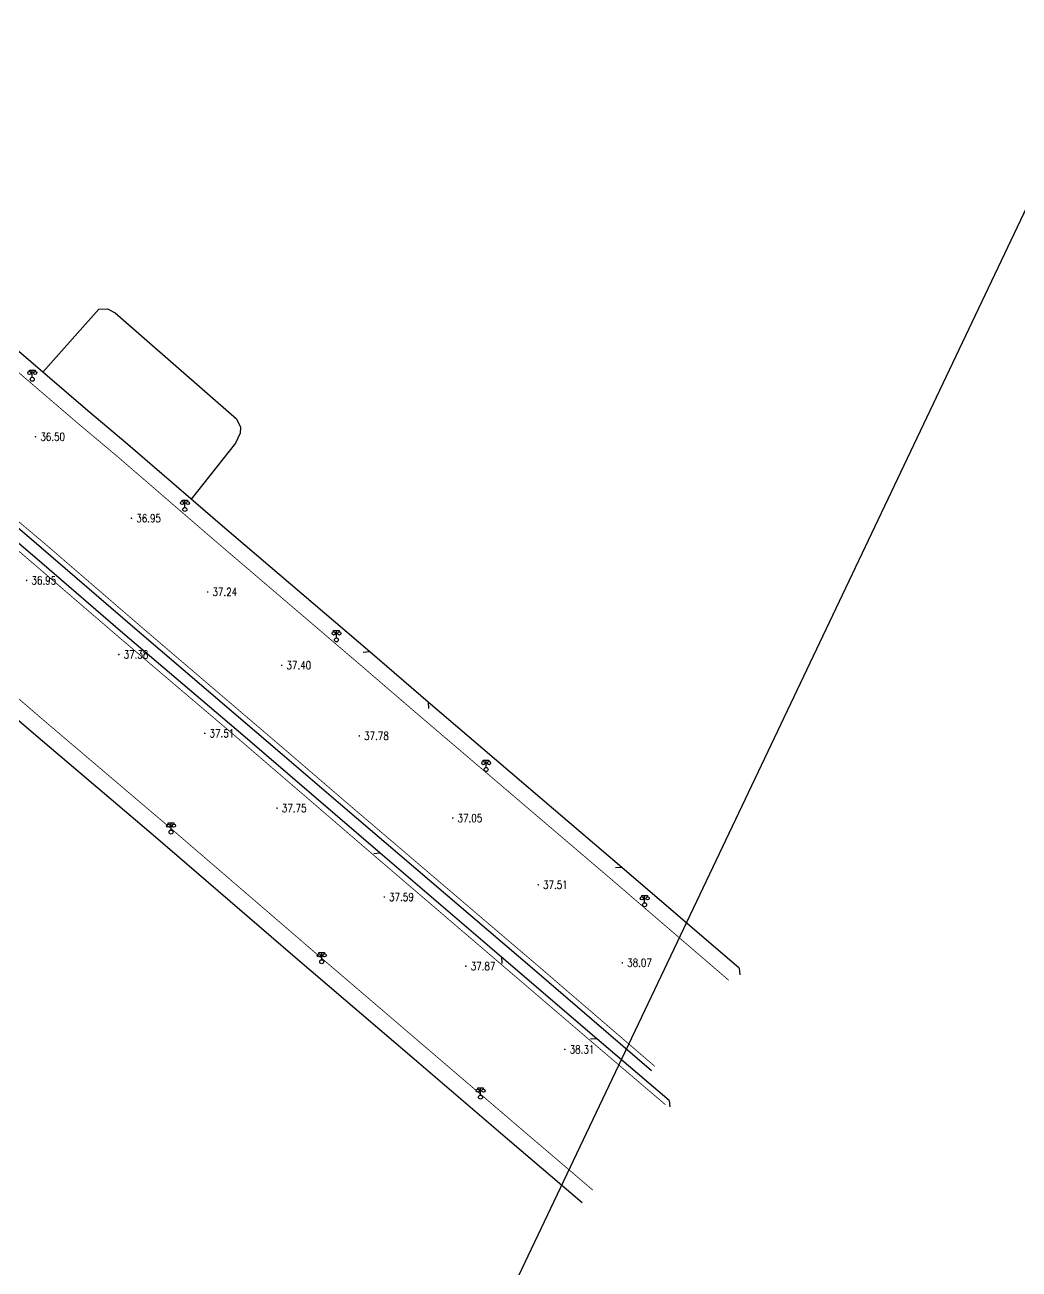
# Model space of a CAD drawing. Extents: x 404846 to 408477, y 3390929 to 3392894.
# Drawn here: x 408127.5 to 408251.8, y 3391186.3 to 3391341.8 of the extents above; entities that cross this region are included whole.
import ezdxf
from ezdxf.enums import TextEntityAlignment as Align

# ---------------------------------------------------------------- set-up
doc = ezdxf.new("R2010")
doc.units = 0
doc.header["$LTSCALE"] = 0.5
doc.layers.get('0').update_dxf_attribs({"linetype": 'CONTINUOUS'})
doc.layers.add('ASSIST', color=7, linetype='CONTINUOUS', plot=False)
for name, color, linetype in [('DLDW', 11, 'CONTINUOUS'), ('DLSS', 4, 'CONTINUOUS'), ('GCD', 1, 'CONTINUOUS'), ('ZBTZ', 3, 'CONTINUOUS'), ('作业范围', 7, 'CONTINUOUS')]:
    doc.layers.add(name, color=color, linetype=linetype)
doc.styles.add('HZ', font='rs.shx', dxfattribs={"width": 0.8, "bigfont": 'hztxt.shx'})
doc.linetypes.add('1161', pattern='A,0,[149,AAA.SHX,S=0.15,R=0,X=0,Y=0],-1.6', length=1.6)

# ---------------------------------------------------------------- blocks, each defined once
blk = doc.blocks.new('gc097')
for p, q in [((-0.7, 2), (-0.7, 2.3)), ((-0.7, 2.3), (0.7, 2.3)), ((0, 0.5), (0, 2.3)), ((0.7, 2.3), (0.7, 2))]:
    blk.add_line(p, q)
for centre, radius in [((-0.7, 1.6), 0.4), ((0, 0), 0.5), ((0.73, 1.6), 0.4)]:
    blk.add_circle(centre, radius)
blk = doc.blocks.new('GC200')
at = {"linetype": 'Continuous', "const_width": 0.2, "flags": 128}
blk.add_lwpolyline([(-0.1, 0, 1), (0.1, 0, 1)], format="xyb", close=True, dxfattribs=at)

msp = doc.modelspace()

# ---------------------------------------------------------------- linework, layer by layer
at = {"layer": 'ASSIST', "linetype": 'Continuous', "flags": 128}
for points, elevation in [([(408216.83, 3391223.904), (408202.17, 3391236.51), (408177.95, 3391257.152), (408170.644, 3391263.434), (408152.232, 3391279.161), (408140.411, 3391289.364), (408135.415, 3391293.559), (408114.302, 3391311.669), (408097.077, 3391326.426), (408084.423, 3391337.196), (408074.003, 3391346.058), (408062.798, 3391355.617), (408048.921, 3391367.542), (408038.382, 3391376.635), (408029.584, 3391384.205), (408029.047, 3391384.66), (408027.99, 3391383.346), (408012.423, 3391396.541)], 33.577), ([(408018.632, 3391371.381), (408027.382, 3391363.852), (408027.384, 3391363.85), (408042.774, 3391350.719), (408042.769, 3391350.716), (408051.891, 3391342.878), (408063.129, 3391333.291), (408073.574, 3391324.441), (408086.195, 3391313.682), (408103.395, 3391298.946), (408124.572, 3391280.782), (408129.595, 3391276.496), (408141.282, 3391266.409), (408159.707, 3391250.672), (408166.993, 3391244.408), (408191.232, 3391223.732), (408205.864, 3391211.151)], 33.577), ([(408208.085, 3391207.379), (408199.029, 3391215.099), (408187.11, 3391225.299), (408171.944, 3391238.28), (408171.945, 3391238.279), (408154.776, 3391253.051), (408139.799, 3391265.78), (408129.648, 3391274.513), (408115.545, 3391286.561), (408104.041, 3391296.413), (408090.182, 3391308.273), (408079.939, 3391316.949), (408065.672, 3391329.172), (408052.827, 3391340.126), (408045.268, 3391346.641), (408045.269, 3391346.648), (408037.347, 3391353.394), (408037.348, 3391353.393), (408020.764, 3391367.559)], 33.662), ([(408026.283, 3391340.766), (408040.074, 3391328.987), (408041.937, 3391327.409), (408054.794, 3391316.445), (408069.046, 3391304.235), (408069.053, 3391304.233), (408079.312, 3391295.5), (408093.133, 3391283.672), (408104.643, 3391273.815), (408118.721, 3391261.801), (408128.908, 3391253.041), (408143.884, 3391240.313), (408161.051, 3391225.553), (408176.217, 3391212.572), (408188.149, 3391202.361), (408197.217, 3391194.631)], 33.662)]:
    msp.add_lwpolyline(points, dxfattribs=dict(at, elevation=elevation))
at = {"layer": 'DLSS', "linetype": 'Continuous'}
for p, q in [((408170.644, 3391263.434), (408169.846, 3391263.374)), ((408177.95, 3391257.152), (408170.644, 3391263.434)), ((408177.95, 3391257.152), (408178.01, 3391256.354)), ((408171.944, 3391238.28), (408171.146, 3391238.218)), ((408187.11, 3391225.299), (408171.944, 3391238.28)), ((408202.17, 3391236.51), (408201.372, 3391236.45)), ((408216.83, 3391223.904), (408202.17, 3391236.51)), ((408187.11, 3391225.299), (408187.172, 3391224.501)), ((408216.83, 3391223.904), (408216.89, 3391223.106)), ((408199.029, 3391215.099), (408198.232, 3391215.035)), ((408208.085, 3391207.379), (408199.029, 3391215.099)), ((408208.085, 3391207.379), (408208.149, 3391206.582))]:
    msp.add_line(p, q, dxfattribs=at)
at = {"layer": 'DLSS', "linetype": 'Continuous', "const_width": 0.1, "flags": 128}
for points, elevation in [([(408083.091, 3391335.721), (408083.136, 3391335.683), (408095.787, 3391324.915), (408113.009, 3391310.161), (408134.13, 3391292.044), (408139.134, 3391287.843)], 35.851), ([(408073.962, 3391324.896), (408086.583, 3391314.136), (408103.784, 3391299.4), (408124.958, 3391281.238), (408130.019, 3391276.988)], 35.983), ([(408079.474, 3391316.405), (408089.726, 3391307.736), (408103.582, 3391295.877), (408115.087, 3391286.025), (408129.191, 3391273.977)], 36.271), ([(408139.134, 3391287.843), (408150.937, 3391277.654), (408169.351, 3391261.925), (408176.655, 3391255.646)], 37.415), ([(408130.019, 3391276.988), (408141.705, 3391266.902), (408160.13, 3391251.165), (408167.416, 3391244.9), (408191.658, 3391224.231), (408206.291, 3391211.648)], 37.663), ([(408129.191, 3391273.977), (408139.343, 3391265.247), (408154.32, 3391252.518), (408171.487, 3391237.747)], 37.563), ([(408120.06, 3391263.359), (408130.243, 3391254.603), (408145.219, 3391241.875), (408162.354, 3391227.132)], 37.563), ([(408176.655, 3391255.646), (408200.878, 3391235.001), (408215.535, 3391222.398)], 37.713), ([(408171.487, 3391237.747), (408186.654, 3391224.766), (408198.573, 3391214.566), (408207.63, 3391206.845)], 38.254), ([(408162.377, 3391227.103), (408177.544, 3391214.122), (408189.474, 3391203.913), (408198.541, 3391196.183)], 38.254)]:
    msp.add_lwpolyline(points, dxfattribs=dict(at, elevation=elevation))
at = {"layer": 'ZBTZ', "linetype": '1161', "elevation": 17.712, "flags": 128}
msp.add_lwpolyline([(408129.778, 3391298.394), (408136.794, 3391306.277), (408137.86, 3391306.319), (408138.845, 3391305.813), (408153.988, 3391292.558), (408154.517, 3391291.529), (408154.468, 3391290.78), (408153.877, 3391289.534), (408148.328, 3391282.53)], dxfattribs=at)
at = {"layer": '作业范围'}
msp.add_lwpolyline([(408477.137, 3391790.398), (408067.337, 3390929.379), (404846.358, 3391888.38), (405152.269, 3392894.287)], close=True, dxfattribs=at)

# ---------------------------------------------------------------- block references
at = {"layer": 'DLDW', "linetype": 'Continuous', "xscale": 0.5, "yscale": 0.5}
for p in [(408128.466, 3391297.509, 36.714), (408147.54, 3391281.244, 37.194), (408166.492, 3391264.948, 38.056), (408185.198, 3391248.747, 37.203), (408145.812, 3391240.925, 38.193), (408205.013, 3391231.845, 38.278), (408164.643, 3391224.723, 38.262), (408184.495, 3391207.807, 38.598)]:
    msp.add_blockref('gc097', p, dxfattribs=at)
at = {"layer": 'GCD', "linetype": 'Continuous'}
ref = msp.add_blockref('GC200', (408128.883, 3391290.33, 36.496), dxfattribs=dict(at, xscale=0.5, yscale=0.5, zscale=0.5))
ref.add_attrib('height', '36.50', dxfattribs={"linetype": 'Continuous', "height": 1, "style": 'HZ', "width": 0.8}).set_placement((408129.483, 3391290.33, 36.496), align=Align.MIDDLE_LEFT)
ref = msp.add_blockref('GC200', (408140.869, 3391280.143, 36.95), dxfattribs=dict(at, xscale=0.5, yscale=0.5, zscale=0.5))
ref.add_attrib('height', '36.95', dxfattribs={"linetype": 'Continuous', "height": 1, "style": 'HZ', "width": 0.8}).set_placement((408141.469, 3391280.143, 36.95), align=Align.MIDDLE_LEFT)
ref = msp.add_blockref('GC200', (408127.77, 3391272.376, 36.95), dxfattribs=dict(at, xscale=0.5, yscale=0.5, zscale=0.5))
ref.add_attrib('height', '36.95', dxfattribs={"linetype": 'Continuous', "height": 1, "style": 'HZ', "width": 0.8}).set_placement((408128.37, 3391272.376, 36.95), align=Align.MIDDLE_LEFT)
ref = msp.add_blockref('GC200', (408150.395, 3391270.93, 37.243), dxfattribs=dict(at, xscale=0.5, yscale=0.5, zscale=0.5))
ref.add_attrib('height', '37.24', dxfattribs={"linetype": 'Continuous', "height": 1, "style": 'HZ', "width": 0.8}).set_placement((408150.995, 3391270.93, 37.243), align=Align.MIDDLE_LEFT)
ref = msp.add_blockref('GC200', (408139.294, 3391263.124, 37.376), dxfattribs=dict(at, xscale=0.5, yscale=0.5, zscale=0.5))
ref.add_attrib('height', '37.38', dxfattribs={"linetype": 'Continuous', "height": 1, "style": 'HZ', "width": 0.8}).set_placement((408139.894, 3391263.124, 37.376), align=Align.MIDDLE_LEFT)
ref = msp.add_blockref('GC200', (408159.643, 3391261.767, 37.403), dxfattribs=dict(at, xscale=0.5, yscale=0.5, zscale=0.5))
ref.add_attrib('height', '37.40', dxfattribs={"linetype": 'Continuous', "height": 1, "style": 'HZ', "width": 0.8}).set_placement((408160.243, 3391261.767, 37.403), align=Align.MIDDLE_LEFT)
ref = msp.add_blockref('GC200', (408150.034, 3391253.267, 37.51), dxfattribs=dict(at, xscale=0.5, yscale=0.5, zscale=0.5))
ref.add_attrib('height', '37.51', dxfattribs={"linetype": 'Continuous', "height": 1, "style": 'HZ', "width": 0.8}).set_placement((408150.634, 3391253.267, 37.51), align=Align.MIDDLE_LEFT)
ref = msp.add_blockref('GC200', (408169.35, 3391252.942, 37.776), dxfattribs=dict(at, xscale=0.5, yscale=0.5, zscale=0.5))
ref.add_attrib('height', '37.78', dxfattribs={"linetype": 'Continuous', "height": 1, "style": 'HZ', "width": 0.8}).set_placement((408169.95, 3391252.942, 37.776), align=Align.MIDDLE_LEFT)
ref = msp.add_blockref('GC200', (408159.067, 3391243.918, 37.749), dxfattribs=dict(at, xscale=0.5, yscale=0.5, zscale=0.5))
ref.add_attrib('height', '37.75', dxfattribs={"linetype": 'Continuous', "height": 1, "style": 'HZ', "width": 0.8}).set_placement((408159.667, 3391243.918, 37.749), align=Align.MIDDLE_LEFT)
ref = msp.add_blockref('GC200', (408181.026, 3391242.679, 37.052), dxfattribs=dict(at, xscale=0.5, yscale=0.5, zscale=0.5))
ref.add_attrib('height', '37.05', dxfattribs={"linetype": 'Continuous', "height": 1, "style": 'HZ', "width": 0.8}).set_placement((408181.626, 3391242.679, 37.052), align=Align.MIDDLE_LEFT)
ref = msp.add_blockref('GC200', (408191.717, 3391234.34, 37.512), dxfattribs=dict(at, xscale=0.5, yscale=0.5, zscale=0.5))
ref.add_attrib('height', '37.51', dxfattribs={"linetype": 'Continuous', "height": 1, "style": 'HZ', "width": 0.8}).set_placement((408192.317, 3391234.34, 37.512), align=Align.MIDDLE_LEFT)
ref = msp.add_blockref('GC200', (408172.47, 3391232.815, 37.592), dxfattribs=dict(at, xscale=0.5, yscale=0.5, zscale=0.5))
ref.add_attrib('height', '37.59', dxfattribs={"linetype": 'Continuous', "height": 1, "style": 'HZ', "width": 0.8}).set_placement((408173.07, 3391232.815, 37.592), align=Align.MIDDLE_LEFT)
ref = msp.add_blockref('GC200', (408182.668, 3391224.174, 37.872), dxfattribs=dict(at, xscale=0.5, yscale=0.5, zscale=0.5))
ref.add_attrib('height', '37.87', dxfattribs={"linetype": 'Continuous', "height": 1, "style": 'HZ', "width": 0.8}).set_placement((408183.268, 3391224.174, 37.872), align=Align.MIDDLE_LEFT)
ref = msp.add_blockref('GC200', (408202.227, 3391224.6, 38.072), dxfattribs=dict(at, xscale=0.5, yscale=0.5, zscale=0.5))
ref.add_attrib('height', '38.07', dxfattribs={"linetype": 'Continuous', "height": 1, "style": 'HZ', "width": 0.8}).set_placement((408202.827, 3391224.6, 38.072), align=Align.MIDDLE_LEFT)
ref = msp.add_blockref('GC200', (408195.039, 3391213.769, 38.312), dxfattribs=dict(at, xscale=0.5, yscale=0.5, zscale=0.5))
ref.add_attrib('height', '38.31', dxfattribs={"linetype": 'Continuous', "height": 1, "style": 'HZ', "width": 0.8}).set_placement((408195.639, 3391213.769, 38.312), align=Align.MIDDLE_LEFT)

doc.saveas('drawing.dxf')
